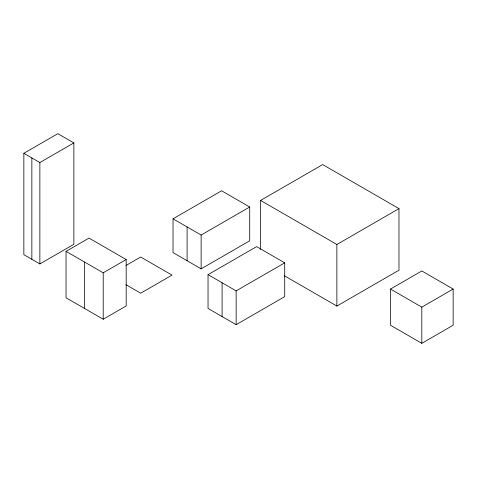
<?xml version="1.0" encoding="UTF-8"?>
<svg xmlns="http://www.w3.org/2000/svg" width="477" height="477" viewBox="0 0 477 477"><rect width="100%" height="100%" fill="white"/><g stroke="black" fill="none" stroke-linecap="round" stroke-linejoin="round"><path stroke-width="0.72" d="M23.85 153.302L57.848 133.673L73.869 142.921L73.869 244.302L39.871 263.93L23.85 254.682L23.85 153.302L39.871 162.55L73.869 142.921M66.047 251.355L89.014 238.095L126.178 259.548L126.178 305.972L103.211 319.232L66.047 297.773L66.047 251.355L103.211 272.808L126.178 259.548M173.032 218.824L221.602 190.782L249.709 207.012L249.709 240.802L201.139 268.843L173.032 252.619L173.032 218.824L201.139 235.048L249.709 207.012M125.982 265.51L140.691 257.02L172.024 275.11L140.691 293.2L125.982 284.709M260.573 249.399L260.573 200.435L322.679 164.577L398.981 208.628L398.981 270.209L336.875 306.067L284.298 275.712M208.038 274.657L256.608 246.615L284.715 262.839L284.715 296.634L236.145 324.676L208.038 308.446L208.038 274.657L236.145 290.881L284.715 262.839M260.573 200.435L336.875 244.486L398.981 208.628M390.484 289.056L421.817 270.966L453.15 289.056L453.15 325.236L421.817 343.327L390.484 325.236L390.484 289.056L421.817 307.146L453.15 289.056M421.817 307.146L421.817 343.327M336.875 244.486L336.875 306.067M236.145 290.881L236.145 324.676M222.091 282.766L222.091 316.561M201.139 235.048L201.139 268.843M187.085 226.939L187.085 260.728M103.211 272.808L103.211 319.232M84.632 262.082L84.632 308.506M39.871 162.55L39.871 263.93M31.858 157.923L31.858 259.309"/></g></svg>
